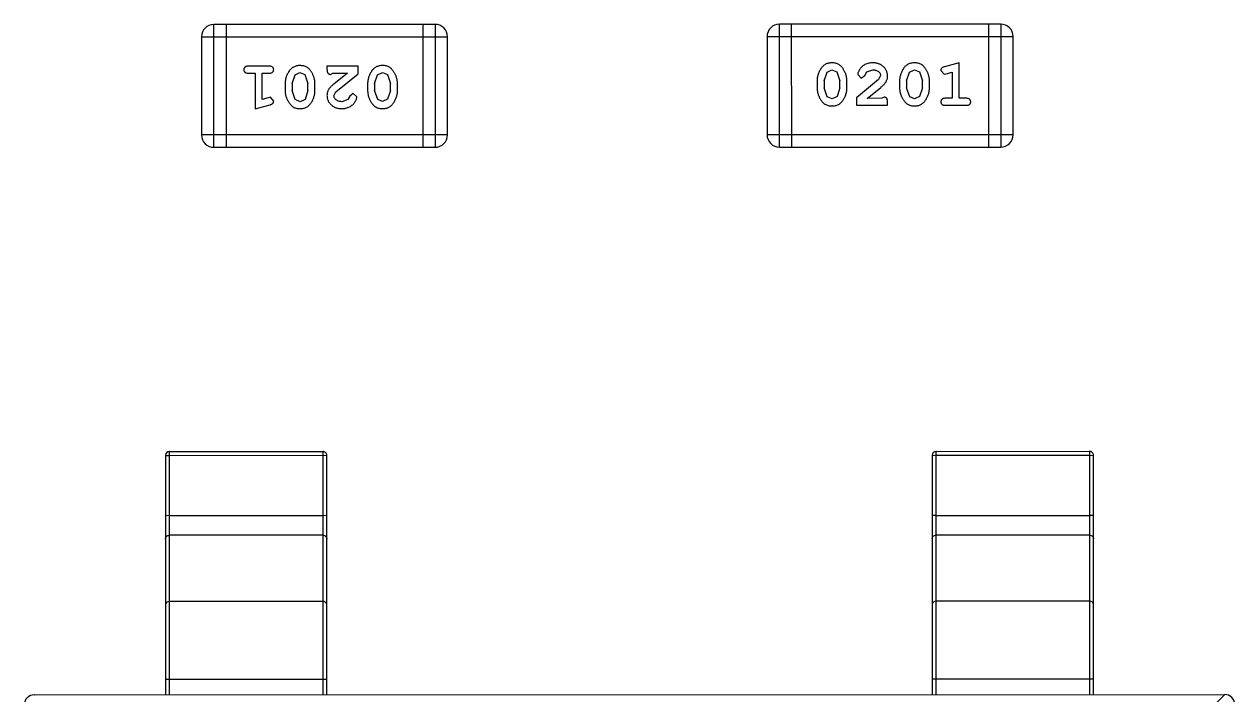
# Model space of a CAD drawing. Header units: inches. Extents: x -29 to 164, y -51 to 83.
# Drawn here: x 47.838 to 50.838, y 18.858 to 20.521 of the extents above; entities that cross this region are included whole.
import ezdxf

# ---------------------------------------------------------------- set-up
doc = ezdxf.new("R2010")
doc.units = ezdxf.units.IN
doc.header["$LTSCALE"] = 1.21
doc.header["$MEASUREMENT"] = 0
doc.layers.get('0').update_dxf_attribs({"linetype": 'CONTINUOUS'})

msp = doc.modelspace()

# ---------------------------------------------------------------- linework, layer by layer
at = {"color": 7, "linetype": 'Continuous'}
for p, q in [((48.8561, 20.5208), (48.3075, 20.5207)), ((48.3076, 20.2159), (48.3075, 20.5207)), ((48.338, 20.5207), (48.338, 20.2159)), ((48.8257, 20.5208), (48.8257, 20.216)), ((48.8561, 20.5208), (48.8562, 20.216)), ((50.2578, 20.5213), (49.7092, 20.5212)), ((49.7092, 20.2164), (49.7092, 20.5212)), ((49.7397, 20.2164), (49.7396, 20.5212)), ((50.2273, 20.5213), (50.2274, 20.2165)), ((50.2578, 20.5213), (50.2579, 20.2165)), ((48.277, 20.4902), (48.8866, 20.4903)), ((48.277, 20.4902), (48.2771, 20.2464)), ((48.8867, 20.2465), (48.8866, 20.4903)), ((49.6787, 20.4907), (50.2883, 20.4908)), ((49.6787, 20.4907), (49.6787, 20.2468)), ((50.2883, 20.247), (50.2883, 20.4908)), ((48.445, 20.4171), (48.3931, 20.4171)), ((48.5089, 20.3956), (48.5211, 20.4014)), ((48.5211, 20.4014), (48.5333, 20.3961)), ((48.6652, 20.4171), (48.5881, 20.4171)), ((48.5881, 20.4171), (48.5881, 20.4093)), ((48.6652, 20.3983), (48.6652, 20.4171)), ((48.7134, 20.3956), (48.7257, 20.4014)), ((48.7257, 20.4014), (48.7378, 20.3961)), ((49.8199, 20.3805), (49.8272, 20.4023)), ((49.8272, 20.4023), (49.8395, 20.4081)), ((49.8395, 20.4081), (49.8517, 20.4028)), ((49.8517, 20.4028), (49.8592, 20.3805)), ((49.9206, 20.3942), (49.9255, 20.4028)), ((49.9255, 20.4028), (49.9404, 20.4081)), ((50.0244, 20.3806), (50.0317, 20.4024)), ((50.0317, 20.4024), (50.044, 20.4082)), ((50.044, 20.4082), (50.0562, 20.4029)), ((50.0562, 20.4029), (50.0637, 20.3806)), ((50.1094, 20.4064), (50.1173, 20.3972)), ((50.155, 20.4255), (50.1184, 20.4156)), ((50.1227, 20.3982), (50.1377, 20.4024)), ((50.1377, 20.4024), (50.1377, 20.3374)), ((50.155, 20.3374), (50.155, 20.4255)), ((48.3931, 20.3998), (48.4104, 20.3998)), ((48.4104, 20.3998), (48.4104, 20.3117)), ((48.4277, 20.3998), (48.445, 20.3998)), ((48.4277, 20.3348), (48.4277, 20.3998)), ((48.4843, 20.3741), (48.4843, 20.3563)), ((48.5016, 20.3738), (48.5089, 20.3956)), ((48.5016, 20.3738), (48.5016, 20.3566)), ((48.5333, 20.3961), (48.5409, 20.3738)), ((48.5409, 20.3566), (48.5409, 20.3738)), ((48.5582, 20.3563), (48.5582, 20.3741)), ((48.5968, 20.3967), (48.6023, 20.3998)), ((48.6023, 20.3998), (48.6385, 20.3998)), ((48.6385, 20.3998), (48.6049, 20.3728)), ((48.6102, 20.3533), (48.6652, 20.3983)), ((48.6888, 20.3741), (48.6888, 20.3564)), ((48.7061, 20.3738), (48.7134, 20.3956)), ((48.7061, 20.3738), (48.7061, 20.3566)), ((48.7378, 20.3961), (48.7455, 20.3738)), ((48.7455, 20.3566), (48.7455, 20.3738)), ((48.7628, 20.3564), (48.7628, 20.3741)), ((49.8026, 20.3808), (49.8026, 20.3631)), ((49.8199, 20.3805), (49.8199, 20.3633)), ((49.8592, 20.3633), (49.8592, 20.3805)), ((49.8765, 20.3631), (49.8765, 20.3808)), ((49.9551, 20.3839), (49.9001, 20.3389)), ((49.9033, 20.3961), (49.9121, 20.3877)), ((49.9121, 20.3877), (49.9206, 20.3942)), ((49.9599, 20.3936), (49.9551, 20.3839)), ((50.0071, 20.3808), (50.0071, 20.3631)), ((50.0244, 20.3806), (50.0244, 20.3634)), ((50.0637, 20.3634), (50.0637, 20.3806)), ((50.0811, 20.3631), (50.081, 20.3809)), ((50.1173, 20.3972), (50.1227, 20.3982)), ((48.4481, 20.34), (48.4427, 20.339)), ((48.456, 20.3307), (48.4481, 20.34)), ((48.5092, 20.3343), (48.5016, 20.3566)), ((48.5409, 20.3566), (48.5337, 20.3348)), ((48.6054, 20.3436), (48.6102, 20.3533)), ((48.6448, 20.3429), (48.6398, 20.3344)), ((48.6533, 20.3495), (48.6448, 20.3429)), ((48.6621, 20.3411), (48.6533, 20.3495)), ((48.7137, 20.3343), (48.7061, 20.3566)), ((48.7455, 20.3566), (48.7382, 20.3349)), ((49.8276, 20.341), (49.8199, 20.3633)), ((49.8397, 20.3358), (49.8276, 20.341)), ((49.852, 20.3416), (49.8397, 20.3358)), ((49.8592, 20.3633), (49.852, 20.3416)), ((49.9269, 20.3373), (49.9605, 20.3644)), ((49.9686, 20.3405), (49.9631, 20.3374)), ((50.0321, 20.3411), (50.0244, 20.3634)), ((50.0442, 20.3358), (50.0321, 20.3411)), ((50.0565, 20.3416), (50.0442, 20.3358)), ((50.0637, 20.3634), (50.0565, 20.3416)), ((48.4104, 20.3117), (48.447, 20.3216)), ((48.4427, 20.339), (48.4277, 20.3348)), ((48.5213, 20.329), (48.5092, 20.3343)), ((48.5337, 20.3348), (48.5213, 20.329)), ((48.6398, 20.3344), (48.6249, 20.329)), ((48.7258, 20.3291), (48.7137, 20.3343)), ((48.7382, 20.3349), (48.7258, 20.3291)), ((49.9001, 20.3389), (49.9001, 20.32)), ((49.9001, 20.32), (49.9772, 20.3201)), ((49.9631, 20.3374), (49.9269, 20.3373)), ((49.9772, 20.3201), (49.9772, 20.3279)), ((50.1377, 20.3374), (50.1204, 20.3374)), ((50.1204, 20.3201), (50.1723, 20.3201)), ((50.1723, 20.3374), (50.155, 20.3374)), ((48.8867, 20.2465), (48.2771, 20.2464)), ((50.2883, 20.247), (49.6787, 20.2468)), ((48.3076, 20.2159), (48.8562, 20.216)), ((49.7092, 20.2164), (50.2579, 20.2165)), ((48.1876, 19.4512), (48.1976, 19.4517)), ((48.1876, 19.4512), (48.1877, 18.8578)), ((48.1976, 19.4612), (48.5776, 19.4613)), ((48.1977, 18.8578), (48.1976, 19.4612)), ((48.1976, 19.4517), (48.5776, 19.4518)), ((48.5776, 19.4613), (48.5777, 18.8578)), ((48.5776, 19.4518), (48.5876, 19.4513)), ((48.5877, 18.8578), (48.5876, 19.4513)), ((50.0876, 19.4516), (50.0976, 19.4521)), ((50.0876, 19.4516), (50.0877, 18.8582)), ((50.0976, 19.4616), (50.4776, 19.4617)), ((50.0977, 18.8582), (50.0976, 19.4616)), ((50.0976, 19.4521), (50.4776, 19.4522)), ((50.4776, 19.4617), (50.4777, 18.8582)), ((50.4776, 19.4522), (50.4876, 19.4517)), ((50.4877, 18.8582), (50.4876, 19.4517)), ((48.1977, 19.3022), (48.1877, 19.3017)), ((48.1977, 19.3022), (48.5777, 19.3023)), ((48.5877, 19.3018), (48.5777, 19.3023)), ((50.0977, 19.3026), (50.0877, 19.3021)), ((50.0977, 19.3026), (50.4777, 19.3027)), ((50.4877, 19.3022), (50.4777, 19.3027)), ((48.5777, 19.2535), (48.1977, 19.2534)), ((50.4777, 19.2539), (50.0977, 19.2538)), ((48.5777, 19.0895), (48.1977, 19.0894)), ((50.4777, 19.0898), (50.0977, 19.0898)), ((48.1877, 18.8967), (48.5877, 18.8968)), ((50.0877, 18.8971), (50.4877, 18.8972)), ((47.8627, 18.8577), (50.8127, 18.8583)), ((50.8132, 18.8583), (50.7394, 18.7845))]:
    msp.add_line(p, q, dxfattribs=at)
for centre, radius, start, end in [((48.3075, 20.4902), 0.0305, 90.012, 180.012), ((48.8561, 20.4903), 0.0305, 0.012, 90.012), ((49.7092, 20.4907), 0.0305, 90.012, 180.012), ((50.2578, 20.4908), 0.0305, 0.012, 90.012), ((48.3075, 20.2464), 0.0305, 180.012, 270.012), ((48.8562, 20.2465), 0.0305, 270.012, 0.012), ((49.7092, 20.2468), 0.0305, 180.012, 270.012), ((50.2579, 20.247), 0.0305, 270.012, 0.012), ((48.1976, 19.4512), 0.01, 90.012, 180.012), ((48.5776, 19.4513), 0.01, 0.012, 90.012), ((50.0976, 19.4516), 0.01, 90.012, 180.012), ((50.4776, 19.4517), 0.01, 0.012, 90.012), ((47.8628, 18.8327), 0.025, 90.012, 180.012), ((50.8128, 18.8333), 0.025, 0.012, 90.012)]:
    msp.add_arc(centre, radius, start, end, dxfattribs=at)
for points, knots in [([(48.3931, 20.4171), (48.3922, 20.4171), (48.3905, 20.417), (48.3882, 20.4166), (48.3862, 20.4158), (48.3847, 20.4147), (48.3835, 20.4134), (48.3826, 20.4119), (48.3821, 20.4102), (48.3821, 20.409), (48.382, 20.4084)], [0, 0, 0, 0, 0.169012, 0.317488, 0.445429, 0.560977, 0.67065, 0.776666, 0.88492, 1, 1, 1, 1]), ([(48.382, 20.4084), (48.3821, 20.4078), (48.3821, 20.4066), (48.3826, 20.405), (48.3835, 20.4035), (48.3847, 20.4021), (48.3862, 20.4011), (48.3882, 20.4003), (48.3905, 20.3998), (48.3922, 20.3998), (48.3931, 20.3998)], [0, 0, 0, 0, 0.11517, 0.223509, 0.328254, 0.438012, 0.553651, 0.682263, 0.830856, 1, 1, 1, 1]), ([(48.456, 20.4084), (48.4559, 20.4091), (48.4559, 20.4102), (48.4554, 20.4119), (48.4545, 20.4134), (48.4534, 20.4148), (48.4518, 20.4158), (48.4499, 20.4166), (48.4475, 20.417), (48.4459, 20.4171), (48.445, 20.4171)], [0, 0, 0, 0, 0.115051, 0.223278, 0.329269, 0.437893, 0.554681, 0.682591, 0.83103, 1, 1, 1, 1]), ([(48.445, 20.3998), (48.4459, 20.3998), (48.4475, 20.3999), (48.4499, 20.4003), (48.4518, 20.4011), (48.4534, 20.4021), (48.4545, 20.4035), (48.4554, 20.405), (48.4559, 20.4067), (48.4559, 20.4078), (48.456, 20.4084)], [0, 0, 0, 0, 0.169102, 0.317658, 0.446239, 0.563118, 0.671828, 0.776546, 0.884858, 1, 1, 1, 1]), ([(48.5212, 20.4187), (48.5197, 20.4186), (48.5169, 20.4186), (48.5128, 20.4179), (48.509, 20.4167), (48.5054, 20.4151), (48.5021, 20.4131), (48.4991, 20.4106), (48.4963, 20.4077), (48.4938, 20.4043), (48.4916, 20.4007), (48.4897, 20.397), (48.488, 20.3933), (48.4866, 20.3895), (48.4856, 20.3857), (48.4848, 20.3819), (48.4844, 20.378), (48.4843, 20.3754), (48.4843, 20.3741)], [0, 0, 0, 0, 0.067217, 0.131051, 0.19272, 0.252824, 0.312745, 0.373449, 0.436041, 0.501494, 0.567761, 0.632087, 0.695096, 0.757109, 0.817993, 0.878657, 0.939311, 1, 1, 1, 1]), ([(48.5582, 20.3741), (48.5582, 20.3752), (48.5582, 20.3773), (48.5579, 20.3805), (48.5574, 20.3836), (48.5567, 20.3867), (48.5558, 20.3897), (48.5547, 20.3927), (48.5534, 20.3957), (48.552, 20.3986), (48.5504, 20.4013), (48.5488, 20.4038), (48.5471, 20.4061), (48.5455, 20.4083), (48.5438, 20.4101), (48.5421, 20.4118), (48.5403, 20.4132), (48.538, 20.4148), (48.5348, 20.4164), (48.5306, 20.4177), (48.526, 20.4185), (48.5228, 20.4186), (48.5212, 20.4187)], [0, 0, 0, 0, 0.049886, 0.09882, 0.148132, 0.19689, 0.246038, 0.295176, 0.345305, 0.395692, 0.445312, 0.491875, 0.535813, 0.577009, 0.616081, 0.652689, 0.687585, 0.720206, 0.785062, 0.85223, 0.923759, 1, 1, 1, 1]), ([(48.5881, 20.4093), (48.5881, 20.4082), (48.5882, 20.4062), (48.5886, 20.4035), (48.5893, 20.4013), (48.5904, 20.3995), (48.5917, 20.3982), (48.5932, 20.3973), (48.5949, 20.3968), (48.5961, 20.3967), (48.5968, 20.3967)], [0, 0, 0, 0, 0.1844, 0.34094, 0.473574, 0.586824, 0.690029, 0.789175, 0.890445, 1, 1, 1, 1]), ([(48.7257, 20.4187), (48.7243, 20.4187), (48.7214, 20.4186), (48.7173, 20.4179), (48.7135, 20.4168), (48.7099, 20.4152), (48.7066, 20.4132), (48.7036, 20.4106), (48.7008, 20.4077), (48.6983, 20.4043), (48.6961, 20.4007), (48.6942, 20.397), (48.6925, 20.3933), (48.6912, 20.3896), (48.6901, 20.3857), (48.6894, 20.3819), (48.6889, 20.378), (48.6888, 20.3754), (48.6888, 20.3741)], [0, 0, 0, 0, 0.067217, 0.131051, 0.19272, 0.252824, 0.312745, 0.373449, 0.436041, 0.501494, 0.567761, 0.632087, 0.695096, 0.757109, 0.817993, 0.878657, 0.939311, 1, 1, 1, 1]), ([(48.7628, 20.3741), (48.7627, 20.3752), (48.7627, 20.3773), (48.7624, 20.3805), (48.7619, 20.3836), (48.7612, 20.3867), (48.7603, 20.3898), (48.7592, 20.3928), (48.7579, 20.3957), (48.7565, 20.3986), (48.7549, 20.4013), (48.7533, 20.4039), (48.7516, 20.4062), (48.75, 20.4083), (48.7483, 20.4102), (48.7466, 20.4118), (48.7448, 20.4132), (48.7425, 20.4148), (48.7393, 20.4165), (48.7351, 20.4178), (48.7305, 20.4186), (48.7273, 20.4187), (48.7257, 20.4187)], [0, 0, 0, 0, 0.049886, 0.09882, 0.148132, 0.19689, 0.246038, 0.295176, 0.345305, 0.395692, 0.445312, 0.491875, 0.535813, 0.577009, 0.616081, 0.652689, 0.687585, 0.720206, 0.785062, 0.85223, 0.923759, 1, 1, 1, 1]), ([(49.8394, 20.4254), (49.838, 20.4254), (49.8351, 20.4253), (49.8311, 20.4246), (49.8272, 20.4235), (49.8236, 20.4219), (49.8203, 20.4198), (49.8173, 20.4173), (49.8145, 20.4143), (49.8121, 20.411), (49.8099, 20.4074), (49.8079, 20.4037), (49.8063, 20.4), (49.8049, 20.3962), (49.8039, 20.3924), (49.8031, 20.3886), (49.8027, 20.3847), (49.8026, 20.3821), (49.8026, 20.3808)], [0, 0, 0, 0, 0.06692, 0.130834, 0.19258, 0.252759, 0.312631, 0.373411, 0.436359, 0.501894, 0.568244, 0.632472, 0.69556, 0.757163, 0.818592, 0.878885, 0.939235, 1, 1, 1, 1]), ([(49.8765, 20.3808), (49.8765, 20.3819), (49.8765, 20.384), (49.8762, 20.3872), (49.8756, 20.3904), (49.875, 20.3935), (49.8741, 20.3965), (49.8729, 20.3995), (49.8716, 20.4025), (49.8701, 20.4054), (49.8685, 20.4081), (49.8669, 20.4107), (49.8653, 20.413), (49.8636, 20.4151), (49.8619, 20.4169), (49.8602, 20.4186), (49.8584, 20.42), (49.8561, 20.4216), (49.8529, 20.4232), (49.8487, 20.4245), (49.8442, 20.4253), (49.841, 20.4254), (49.8394, 20.4254)], [0, 0, 0, 0, 0.049855, 0.099516, 0.148482, 0.19758, 0.246804, 0.296268, 0.346517, 0.397047, 0.446826, 0.49336, 0.537801, 0.579207, 0.617974, 0.654833, 0.689171, 0.722088, 0.786392, 0.853518, 0.924186, 1, 1, 1, 1]), ([(49.9405, 20.4254), (49.9388, 20.4254), (49.9355, 20.4253), (49.9305, 20.4244), (49.9258, 20.423), (49.9213, 20.421), (49.9172, 20.4186), (49.9135, 20.4157), (49.9104, 20.4124), (49.9079, 20.4089), (49.9059, 20.4053), (49.9044, 20.402), (49.9035, 20.399), (49.9033, 20.397), (49.9033, 20.3961)], [0, 0, 0, 0, 0.098286, 0.193983, 0.289056, 0.384352, 0.477435, 0.566197, 0.652355, 0.737986, 0.818188, 0.887401, 0.94802, 1, 1, 1, 1]), ([(49.9404, 20.4081), (49.9418, 20.4081), (49.9445, 20.408), (49.9483, 20.4072), (49.9517, 20.4058), (49.9546, 20.4039), (49.9569, 20.4016), (49.9587, 20.3991), (49.9597, 20.3964), (49.9598, 20.3946), (49.9599, 20.3936)], [0, 0, 0, 0, 0.156344, 0.299348, 0.4327, 0.561, 0.682299, 0.791883, 0.89611, 1, 1, 1, 1]), ([(49.9772, 20.3927), (49.9772, 20.3938), (49.9771, 20.396), (49.9766, 20.3992), (49.9758, 20.4023), (49.9747, 20.4053), (49.9732, 20.4082), (49.9714, 20.4109), (49.9693, 20.4135), (49.9669, 20.4159), (49.9643, 20.4181), (49.9614, 20.4201), (49.9584, 20.4218), (49.9552, 20.4231), (49.9518, 20.4241), (49.9482, 20.4249), (49.9444, 20.4254), (49.9418, 20.4254), (49.9405, 20.4254)], [0, 0, 0, 0, 0.060981, 0.120256, 0.178148, 0.236115, 0.293993, 0.352864, 0.413358, 0.476056, 0.539296, 0.602396, 0.665116, 0.728325, 0.792919, 0.859317, 0.928302, 1, 1, 1, 1]), ([(50.0439, 20.4255), (50.0425, 20.4254), (50.0397, 20.4254), (50.0356, 20.4246), (50.0317, 20.4235), (50.0282, 20.4219), (50.0249, 20.4199), (50.0218, 20.4174), (50.019, 20.4144), (50.0166, 20.411), (50.0144, 20.4074), (50.0124, 20.4037), (50.0108, 20.4), (50.0095, 20.3962), (50.0084, 20.3925), (50.0077, 20.3886), (50.0072, 20.3847), (50.0071, 20.3821), (50.0071, 20.3808)], [0, 0, 0, 0, 0.06692, 0.130834, 0.19258, 0.252759, 0.312631, 0.373411, 0.436359, 0.501894, 0.568244, 0.632472, 0.69556, 0.757163, 0.818592, 0.878885, 0.939235, 1, 1, 1, 1]), ([(50.081, 20.3809), (50.081, 20.3819), (50.081, 20.3841), (50.0807, 20.3873), (50.0802, 20.3904), (50.0795, 20.3935), (50.0786, 20.3966), (50.0775, 20.3996), (50.0762, 20.4025), (50.0747, 20.4054), (50.0731, 20.4081), (50.0714, 20.4107), (50.0698, 20.413), (50.0681, 20.4151), (50.0664, 20.417), (50.0647, 20.4186), (50.0629, 20.4201), (50.0606, 20.4216), (50.0574, 20.4232), (50.0532, 20.4245), (50.0487, 20.4253), (50.0455, 20.4254), (50.0439, 20.4255)], [0, 0, 0, 0, 0.049855, 0.099516, 0.148482, 0.19758, 0.246804, 0.296268, 0.346517, 0.397047, 0.446826, 0.49336, 0.537801, 0.579207, 0.617974, 0.654833, 0.689171, 0.722088, 0.786392, 0.853518, 0.924186, 1, 1, 1, 1]), ([(50.1184, 20.4156), (50.1176, 20.4153), (50.116, 20.4149), (50.1139, 20.414), (50.1123, 20.4131), (50.1111, 20.4121), (50.1103, 20.4109), (50.1098, 20.4096), (50.1094, 20.4081), (50.1094, 20.407), (50.1094, 20.4064)], [0, 0, 0, 0, 0.187321, 0.344927, 0.475328, 0.579604, 0.674244, 0.773631, 0.882025, 1, 1, 1, 1]), ([(48.6049, 20.3728), (48.604, 20.372), (48.6023, 20.3705), (48.6, 20.3683), (48.5978, 20.3662), (48.596, 20.3642), (48.5944, 20.3623), (48.593, 20.3606), (48.5919, 20.3589), (48.5908, 20.3569), (48.5897, 20.3543), (48.5888, 20.3512), (48.5882, 20.3479), (48.5882, 20.3456), (48.5881, 20.3445)], [0, 0, 0, 0, 0.103002, 0.197728, 0.285279, 0.365235, 0.437224, 0.502446, 0.560545, 0.611446, 0.707576, 0.80349, 0.900532, 1, 1, 1, 1]), ([(49.9605, 20.3644), (49.9613, 20.3652), (49.963, 20.3666), (49.9654, 20.3689), (49.9675, 20.371), (49.9694, 20.373), (49.971, 20.3748), (49.9723, 20.3766), (49.9735, 20.3782), (49.9746, 20.3803), (49.9757, 20.3829), (49.9766, 20.386), (49.9771, 20.3893), (49.9772, 20.3916), (49.9772, 20.3927)], [0, 0, 0, 0, 0.103002, 0.197728, 0.285279, 0.365235, 0.437224, 0.502446, 0.560545, 0.611446, 0.707576, 0.80349, 0.900532, 1, 1, 1, 1]), ([(48.4843, 20.3563), (48.4843, 20.3552), (48.4844, 20.3531), (48.4847, 20.3499), (48.4852, 20.3468), (48.4859, 20.3437), (48.4868, 20.3406), (48.4879, 20.3376), (48.4892, 20.3346), (48.4907, 20.3318), (48.4923, 20.329), (48.4939, 20.3265), (48.4956, 20.3242), (48.4973, 20.3221), (48.499, 20.3202), (48.5007, 20.3186), (48.5024, 20.3171), (48.5048, 20.3156), (48.508, 20.314), (48.5121, 20.3127), (48.5167, 20.3119), (48.5198, 20.3118), (48.5215, 20.3117)], [0, 0, 0, 0, 0.049855, 0.099516, 0.148482, 0.19758, 0.246804, 0.296268, 0.346517, 0.397047, 0.446826, 0.49336, 0.537801, 0.579207, 0.617974, 0.654833, 0.689171, 0.722088, 0.786392, 0.853518, 0.924186, 1, 1, 1, 1]), ([(48.5215, 20.3117), (48.5229, 20.3117), (48.5257, 20.3118), (48.5298, 20.3125), (48.5336, 20.3137), (48.5372, 20.3152), (48.5405, 20.3173), (48.5436, 20.3198), (48.5463, 20.3228), (48.5488, 20.3262), (48.551, 20.3298), (48.5529, 20.3335), (48.5546, 20.3372), (48.5559, 20.3409), (48.557, 20.3447), (48.5577, 20.3486), (48.5582, 20.3524), (48.5582, 20.355), (48.5582, 20.3563)], [0, 0, 0, 0, 0.06692, 0.130834, 0.19258, 0.252759, 0.312631, 0.373411, 0.436359, 0.501894, 0.568244, 0.632472, 0.69556, 0.757163, 0.818592, 0.878885, 0.939235, 1, 1, 1, 1]), ([(48.5881, 20.3445), (48.5882, 20.3434), (48.5883, 20.3412), (48.5887, 20.3379), (48.5895, 20.3348), (48.5907, 20.3319), (48.5921, 20.329), (48.5939, 20.3263), (48.596, 20.3237), (48.5984, 20.3213), (48.6011, 20.319), (48.6039, 20.3171), (48.607, 20.3154), (48.6102, 20.314), (48.6136, 20.313), (48.6172, 20.3123), (48.6209, 20.3118), (48.6235, 20.3118), (48.6248, 20.3117)], [0, 0, 0, 0, 0.060981, 0.120256, 0.178148, 0.236115, 0.293993, 0.352864, 0.413358, 0.476056, 0.539296, 0.602396, 0.665116, 0.728325, 0.792919, 0.859317, 0.928302, 1, 1, 1, 1]), ([(48.6249, 20.329), (48.6235, 20.3291), (48.6208, 20.3292), (48.617, 20.33), (48.6136, 20.3314), (48.6108, 20.3333), (48.6084, 20.3356), (48.6067, 20.338), (48.6057, 20.3408), (48.6055, 20.3426), (48.6054, 20.3436)], [0, 0, 0, 0, 0.156344, 0.299348, 0.4327, 0.561, 0.682299, 0.791883, 0.89611, 1, 1, 1, 1]), ([(48.6248, 20.3117), (48.6265, 20.3118), (48.6299, 20.3119), (48.6348, 20.3128), (48.6396, 20.3142), (48.6441, 20.3162), (48.6482, 20.3186), (48.6518, 20.3215), (48.655, 20.3247), (48.6575, 20.3283), (48.6595, 20.3319), (48.6609, 20.3352), (48.6619, 20.3382), (48.662, 20.3402), (48.6621, 20.3411)], [0, 0, 0, 0, 0.098286, 0.193983, 0.289056, 0.384352, 0.477435, 0.566197, 0.652355, 0.737986, 0.818188, 0.887401, 0.94802, 1, 1, 1, 1]), ([(48.6888, 20.3564), (48.6888, 20.3553), (48.6889, 20.3531), (48.6892, 20.35), (48.6897, 20.3468), (48.6904, 20.3437), (48.6913, 20.3407), (48.6924, 20.3377), (48.6937, 20.3347), (48.6952, 20.3318), (48.6968, 20.3291), (48.6984, 20.3265), (48.7001, 20.3242), (48.7018, 20.3221), (48.7035, 20.3202), (48.7052, 20.3186), (48.7069, 20.3172), (48.7093, 20.3156), (48.7125, 20.314), (48.7166, 20.3127), (48.7212, 20.3119), (48.7243, 20.3118), (48.726, 20.3118)], [0, 0, 0, 0, 0.049855, 0.099516, 0.148482, 0.19758, 0.246804, 0.296268, 0.346517, 0.397047, 0.446826, 0.49336, 0.537801, 0.579207, 0.617974, 0.654833, 0.689171, 0.722088, 0.786392, 0.853518, 0.924186, 1, 1, 1, 1]), ([(48.726, 20.3118), (48.7274, 20.3118), (48.7302, 20.3119), (48.7343, 20.3126), (48.7381, 20.3137), (48.7417, 20.3153), (48.745, 20.3174), (48.7481, 20.3199), (48.7508, 20.3228), (48.7533, 20.3262), (48.7555, 20.3298), (48.7574, 20.3335), (48.7591, 20.3372), (48.7604, 20.341), (48.7615, 20.3448), (48.7622, 20.3486), (48.7627, 20.3525), (48.7627, 20.3551), (48.7628, 20.3564)], [0, 0, 0, 0, 0.06692, 0.130834, 0.19258, 0.252759, 0.312631, 0.373411, 0.436359, 0.501894, 0.568244, 0.632472, 0.69556, 0.757163, 0.818592, 0.878885, 0.939235, 1, 1, 1, 1]), ([(49.8026, 20.3631), (49.8026, 20.362), (49.8027, 20.3599), (49.803, 20.3567), (49.8035, 20.3535), (49.8042, 20.3505), (49.805, 20.3474), (49.8062, 20.3444), (49.8074, 20.3415), (49.8089, 20.3386), (49.8105, 20.3358), (49.8121, 20.3333), (49.8137, 20.331), (49.8154, 20.3289), (49.8171, 20.327), (49.8188, 20.3253), (49.8205, 20.3239), (49.8229, 20.3223), (49.8261, 20.3207), (49.8303, 20.3194), (49.8348, 20.3186), (49.838, 20.3185), (49.8397, 20.3184)], [0, 0, 0, 0, 0.049886, 0.09882, 0.148132, 0.19689, 0.246038, 0.295176, 0.345305, 0.395692, 0.445312, 0.491875, 0.535813, 0.577009, 0.616081, 0.652689, 0.687585, 0.720206, 0.785062, 0.85223, 0.923759, 1, 1, 1, 1]), ([(49.8397, 20.3184), (49.8411, 20.3185), (49.8439, 20.3186), (49.848, 20.3193), (49.8518, 20.3204), (49.8554, 20.322), (49.8587, 20.324), (49.8618, 20.3265), (49.8646, 20.3295), (49.867, 20.3329), (49.8692, 20.3365), (49.8712, 20.3401), (49.8728, 20.3439), (49.8742, 20.3476), (49.8752, 20.3514), (49.876, 20.3553), (49.8765, 20.3592), (49.8765, 20.3618), (49.8765, 20.3631)], [0, 0, 0, 0, 0.067217, 0.131051, 0.19272, 0.252824, 0.312745, 0.373449, 0.436041, 0.501494, 0.567761, 0.632087, 0.695096, 0.757109, 0.817993, 0.878657, 0.939311, 1, 1, 1, 1]), ([(49.9772, 20.3279), (49.9772, 20.329), (49.9772, 20.331), (49.9767, 20.3337), (49.9761, 20.3359), (49.975, 20.3377), (49.9737, 20.3389), (49.9722, 20.3398), (49.9704, 20.3404), (49.9692, 20.3405), (49.9686, 20.3405)], [0, 0, 0, 0, 0.1844, 0.34094, 0.473574, 0.586824, 0.690029, 0.789175, 0.890445, 1, 1, 1, 1]), ([(50.0071, 20.3631), (50.0071, 20.362), (50.0072, 20.3599), (50.0075, 20.3567), (50.008, 20.3536), (50.0087, 20.3505), (50.0095, 20.3475), (50.0107, 20.3445), (50.0119, 20.3415), (50.0134, 20.3386), (50.015, 20.3359), (50.0166, 20.3333), (50.0183, 20.331), (50.0199, 20.3289), (50.0216, 20.3271), (50.0233, 20.3254), (50.025, 20.324), (50.0274, 20.3224), (50.0306, 20.3208), (50.0348, 20.3195), (50.0393, 20.3186), (50.0425, 20.3185), (50.0442, 20.3185)], [0, 0, 0, 0, 0.049886, 0.09882, 0.148132, 0.19689, 0.246038, 0.295176, 0.345305, 0.395692, 0.445312, 0.491875, 0.535813, 0.577009, 0.616081, 0.652689, 0.687585, 0.720206, 0.785062, 0.85223, 0.923759, 1, 1, 1, 1]), ([(50.0442, 20.3185), (50.0456, 20.3185), (50.0484, 20.3186), (50.0525, 20.3193), (50.0564, 20.3204), (50.0599, 20.322), (50.0633, 20.3241), (50.0663, 20.3266), (50.0691, 20.3295), (50.0716, 20.3329), (50.0737, 20.3365), (50.0757, 20.3402), (50.0774, 20.3439), (50.0787, 20.3477), (50.0797, 20.3515), (50.0805, 20.3553), (50.081, 20.3592), (50.081, 20.3618), (50.0811, 20.3631)], [0, 0, 0, 0, 0.067217, 0.131051, 0.19272, 0.252824, 0.312745, 0.373449, 0.436041, 0.501494, 0.567761, 0.632087, 0.695096, 0.757109, 0.817993, 0.878657, 0.939311, 1, 1, 1, 1]), ([(48.447, 20.3216), (48.4478, 20.3218), (48.4494, 20.3223), (48.4515, 20.3232), (48.4531, 20.3241), (48.4543, 20.3251), (48.4551, 20.3263), (48.4556, 20.3276), (48.456, 20.3291), (48.456, 20.3302), (48.456, 20.3307)], [0, 0, 0, 0, 0.187321, 0.344927, 0.475328, 0.579604, 0.674244, 0.773631, 0.882025, 1, 1, 1, 1]), ([(50.1204, 20.3374), (50.1195, 20.3374), (50.1178, 20.3373), (50.1155, 20.3369), (50.1135, 20.3361), (50.112, 20.335), (50.1108, 20.3337), (50.11, 20.3322), (50.1095, 20.3305), (50.1094, 20.3293), (50.1094, 20.3287)], [0, 0, 0, 0, 0.169102, 0.317658, 0.446239, 0.563118, 0.671828, 0.776546, 0.884858, 1, 1, 1, 1]), ([(50.1094, 20.3287), (50.1094, 20.3281), (50.1095, 20.3269), (50.11, 20.3253), (50.1108, 20.3237), (50.112, 20.3224), (50.1135, 20.3213), (50.1155, 20.3206), (50.1178, 20.3201), (50.1195, 20.3201), (50.1204, 20.3201)], [0, 0, 0, 0, 0.115051, 0.223278, 0.329269, 0.437893, 0.554681, 0.682591, 0.83103, 1, 1, 1, 1]), ([(50.1833, 20.3287), (50.1833, 20.3294), (50.1832, 20.3305), (50.1827, 20.3322), (50.1819, 20.3337), (50.1807, 20.335), (50.1792, 20.3361), (50.1772, 20.3369), (50.1749, 20.3373), (50.1732, 20.3374), (50.1723, 20.3374)], [0, 0, 0, 0, 0.11517, 0.223509, 0.328254, 0.438012, 0.553651, 0.682263, 0.830856, 1, 1, 1, 1]), ([(50.1723, 20.3201), (50.1732, 20.3201), (50.1749, 20.3202), (50.1772, 20.3206), (50.1792, 20.3213), (50.1807, 20.3224), (50.1819, 20.3238), (50.1827, 20.3253), (50.1832, 20.327), (50.1833, 20.3281), (50.1833, 20.3287)], [0, 0, 0, 0, 0.169012, 0.317488, 0.445429, 0.560977, 0.67065, 0.776666, 0.88492, 1, 1, 1, 1]), ([(48.1877, 19.244), (48.1877, 19.2453), (48.1882, 19.2478), (48.1904, 19.2509), (48.1938, 19.2529), (48.1964, 19.2534), (48.1977, 19.2534)], [0, 0, 0, 0, 0.242809, 0.48985, 0.742832, 1, 1, 1, 1]), ([(48.5777, 19.2535), (48.579, 19.2535), (48.5816, 19.253), (48.5849, 19.251), (48.5871, 19.2478), (48.5877, 19.2453), (48.5877, 19.2441)], [0, 0, 0, 0, 0.257168, 0.51015, 0.757191, 1, 1, 1, 1]), ([(50.0877, 19.2444), (50.0877, 19.2457), (50.0882, 19.2482), (50.0904, 19.2513), (50.0938, 19.2533), (50.0964, 19.2538), (50.0977, 19.2538)], [0, 0, 0, 0, 0.242809, 0.48985, 0.742832, 1, 1, 1, 1]), ([(50.4777, 19.2539), (50.479, 19.2539), (50.4816, 19.2534), (50.4849, 19.2514), (50.4871, 19.2482), (50.4877, 19.2457), (50.4877, 19.2445)], [0, 0, 0, 0, 0.257168, 0.51015, 0.757191, 1, 1, 1, 1]), ([(48.1977, 19.0894), (48.1964, 19.0894), (48.1938, 19.0889), (48.1905, 19.0868), (48.1882, 19.0837), (48.1877, 19.0812), (48.1877, 19.08)], [0, 0, 0, 0, 0.257168, 0.51015, 0.757191, 1, 1, 1, 1]), ([(48.5877, 19.0801), (48.5877, 19.0813), (48.5872, 19.0838), (48.5849, 19.0869), (48.5816, 19.089), (48.579, 19.0895), (48.5777, 19.0895)], [0, 0, 0, 0, 0.242809, 0.48985, 0.742832, 1, 1, 1, 1]), ([(50.0977, 19.0898), (50.0964, 19.0898), (50.0938, 19.0893), (50.0905, 19.0872), (50.0882, 19.0841), (50.0877, 19.0816), (50.0877, 19.0804)], [0, 0, 0, 0, 0.257168, 0.51015, 0.757191, 1, 1, 1, 1]), ([(50.4877, 19.0805), (50.4877, 19.0817), (50.4872, 19.0842), (50.4849, 19.0873), (50.4816, 19.0894), (50.479, 19.0898), (50.4777, 19.0898)], [0, 0, 0, 0, 0.242809, 0.48985, 0.742832, 1, 1, 1, 1])]:
    msp.add_open_spline(points, degree=3, knots=knots, dxfattribs=at)

doc.saveas('drawing.dxf')
